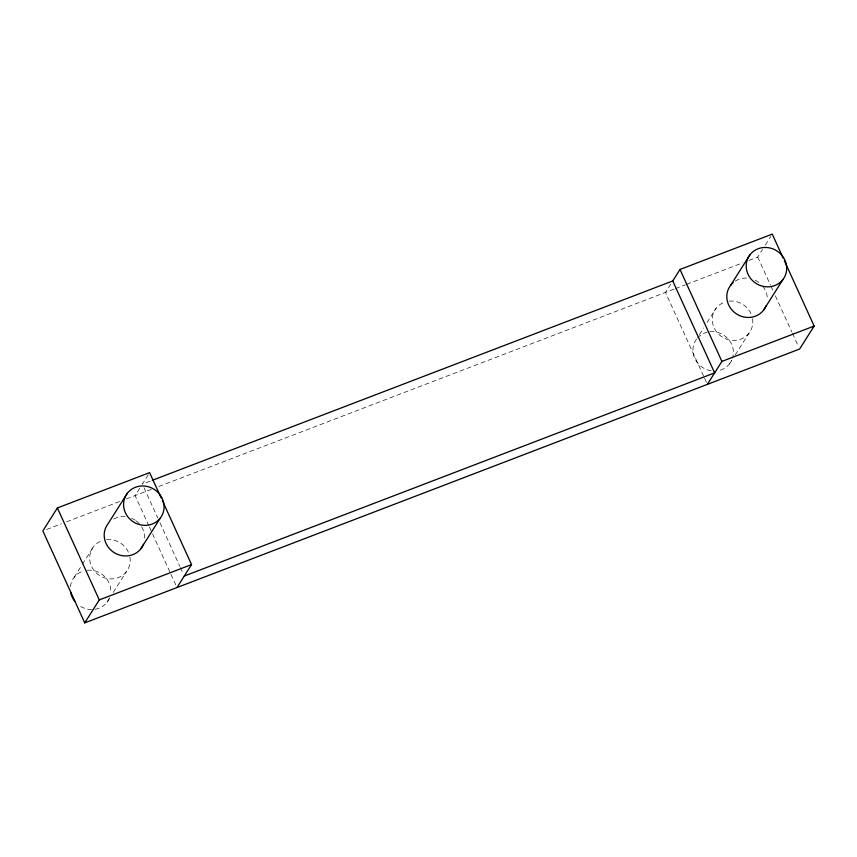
<?xml version="1.0" encoding="UTF-8"?>
<svg xmlns="http://www.w3.org/2000/svg" width="857" height="857" viewBox="0 0 857 857"><rect width="100%" height="100%" fill="white"/><g stroke="black" fill="none" stroke-linecap="round" stroke-linejoin="round"><path stroke-width="0.64" stroke-dasharray="4.29 3.21" d="M74.066 577.457L81.672 565.427M82.368 564.334L93.434 546.841M139.712 488.286L135.095 495.592L148.872 525.844M148.304 474.724L142.358 484.119L151.089 480.766M107.029 602.246L109.792 597.865M113.253 592.401L126.407 571.63M670.763 284.074L665.471 292.419L704.068 377.112M699.451 334.584L703.608 328.017M707.068 322.553L716.066 308.338M748.986 260.432L757.717 257.089L762.559 249.43M765.333 245.059L770.861 236.318M729.65 363.732L731.728 360.454A20.632 19.315 32.3 0 1 719.066 370.503M735.188 354.991L749.029 333.116M46.589 529.497L61.543 523.766M66.535 521.859L121.383 500.852M126.365 498.935L151.314 489.379M158.802 486.508L674.202 289.077M675.445 288.605L685.418 284.781M686.661 284.31L742.762 262.82M757.717 257.089L770.4 284.91M770.946 286.12L773.153 290.962M775.36 295.804L791.9 332.098M792.446 333.309L798.51 346.614M704.615 378.323L707.379 384.365M144.008 487.74L157.795 517.992M160.002 522.824L179.852 566.381M180.399 567.591L183.152 573.644M149.429 527.055L170.372 573.022M170.929 574.233L176.992 587.538M735.252 281.107A20.632 19.315 32.3 0 1 747.733 278.15M755.178 280.207A20.632 19.315 32.3 0 1 758.863 282.446M762.73 286.184A20.632 19.315 32.3 0 1 767.326 299.564M113.735 518.967A20.632 19.315 32.3 0 1 125.101 516.653M131.571 518.271A20.632 19.315 32.3 0 1 135.363 520.338M136.242 520.96A20.632 19.315 32.3 0 1 140.109 524.688M141.651 526.862A20.632 19.315 32.3 0 1 144.619 539.342M752.532 318.665A20.632 19.315 32.3 0 1 737.598 340.068A20.632 19.315 32.3 0 1 713.442 326.163A20.632 19.315 32.3 0 1 724.165 302.339M729.221 301.139A20.632 19.315 32.3 0 1 750.989 313.662M129.91 557.168A20.632 19.315 32.3 0 1 114.967 578.571A20.632 19.315 32.3 0 1 90.81 564.677A20.632 19.315 32.3 0 1 101.544 540.842M106.6 539.642A20.632 19.315 32.3 0 1 128.368 552.165M109.514 597.854A20.632 19.315 32.3 0 1 78.758 605.171M70.381 586.777A20.632 19.315 32.3 0 1 82.165 571.458M87.221 570.259A20.632 19.315 32.3 0 1 110.714 592.926M711.203 370.802A20.632 19.315 32.3 0 1 696.687 338.954M697.491 337.979A20.632 19.315 32.3 0 1 707.271 332.195M709.842 331.755A20.632 19.315 32.3 0 1 732.564 358.162"/><path stroke-width="1.29" d="M161.202 498.035L149.621 472.635L57.387 507.965L42.85 530.933L84.747 622.878L799.613 349.035L814.15 326.067L784.38 260.742M127.35 493.268L107.971 523.884A20.632 19.315 32.3 0 0 114.924 553.076A20.632 19.315 32.3 0 0 143.43 544.281M84.747 622.878L99.283 599.911L191.529 564.581L162.305 500.456M140.934 548.662L160.313 518.046A20.632 19.315 32.3 0 0 145.797 486.198A20.632 19.315 32.3 0 0 125.379 512.722A20.632 19.315 32.3 0 0 160.313 518.046M176.992 587.538L191.529 564.581M152.342 480.295L672.745 280.946L680.008 269.462L772.253 234.122L783.277 258.321M730.592 285.37L749.971 254.754M707.379 384.365L721.905 361.408L814.15 326.067M763.566 310.159L782.934 279.543A20.632 19.315 32.3 0 0 768.418 247.694A20.632 19.315 32.3 0 0 748.011 274.219A20.632 19.315 32.3 0 0 782.934 279.543M184.255 576.054L714.642 372.881L672.745 280.946M680.008 269.462L721.905 361.408M57.387 507.965L99.283 599.911M766.051 305.767A20.632 19.315 32.3 0 1 735.831 313.48A20.632 19.315 32.3 0 1 733.217 282.617M74.891 601.432A20.632 19.315 32.3 0 1 70.553 591.919"/></g></svg>
